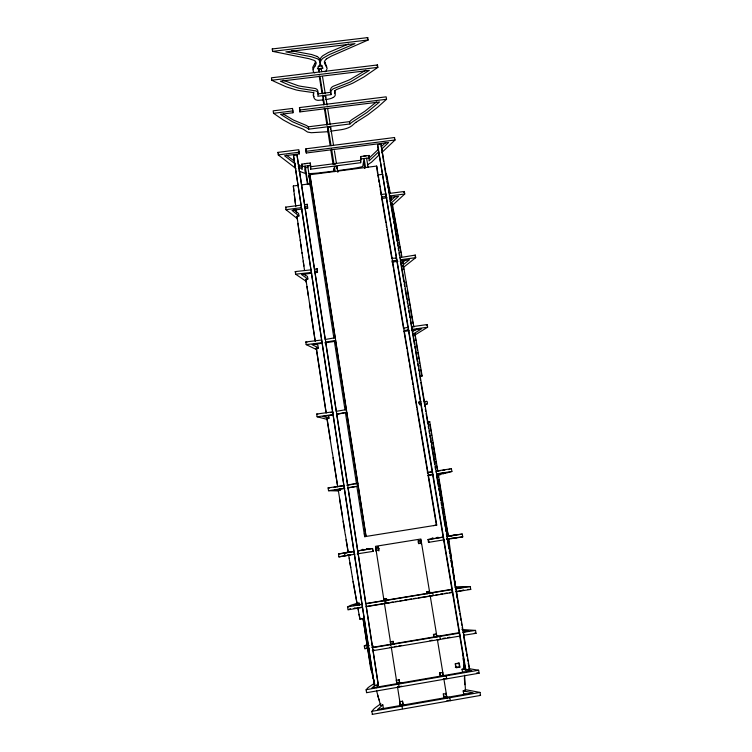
<?xml version="1.0" encoding="UTF-8"?>
<svg xmlns="http://www.w3.org/2000/svg" width="752" height="752" viewBox="0 0 752 752"><rect width="100%" height="100%" fill="white"/><g stroke="black" fill="none" stroke-linecap="round" stroke-linejoin="round"><path stroke-width="1.13" d="M310.802 269.874L295.235 271.585L295.63 274.198L306.412 281.511M311.196 272.478L295.63 274.198M314.496 269.366L317.137 268.577L317.504 272.384L315.229 272.694M314.891 271.961L317.532 271.181M318.839 71.487L318.876 69.475L321.33 69.175L321.724 71.656M313.847 92.082L313.161 95.297L313.979 96.707M317.137 268.577L317.504 272.384M327.092 105.158L325.644 96.077L323.172 96.378L322.787 99.941A14.42 6.251 -9 0 1 321.922 100.035A15.294 6.636 -9 0 1 320.719 100.129C314.28 101.313 313.189 97.986 313.631 93.088A6.138 2.67 -8.6 0 0 312.578 92.487L301.608 90.936A49.106 22.457 -9.2 0 1 296.025 89.92L286.089 86.771L273.972 81.319L271.829 80.238L271.453 77.804L377.466 64.954L377.88 67.36L364.147 76.826L353.233 82.917A50.036 22.908 -9.2 0 1 346.992 85.512L336.511 89.544A6.119 2.651 -9.6 0 0 335.42 90.409L334.847 91.988A8.93 3.873 -9.1 0 1 334.518 93.643M365.867 70.115L350.366 79.374A44.678 20.539 -9.2 0 1 345.215 81.554L333.08 86.339A10.274 4.474 -9.6 0 0 331.265 87.796L330.241 90.052L331.04 94.639L317.795 96.265L318.359 93.887L317.682 92.101A10.349 4.503 -8.6 0 0 315.718 90.86L304.259 89.121A45.618 20.877 -9.3 0 1 298.61 88.125L290.037 85.427L280.383 81.188L369.335 70.378L350.752 81.742A44.697 20.445 -9.2 0 1 345.61 83.914L333.465 88.689A10.274 4.456 -9.6 0 0 331.651 90.137L330.636 92.167L331.04 94.639M325.578 97.873L325.644 96.077M355.969 122.313L367.878 114.746L377.654 107.207L386.556 99.273L386.143 96.829L299.465 107.583L299.888 111.898L379.506 101.99L366.957 112.443L352.65 121.768A29.629 11.684 -10.3 0 0 350 123.967L308.743 129.156A29.873 11.863 -7.8 0 0 306.252 127.596L292.462 121.758L280.534 114.304L292.932 112.762L292.481 108.448L273.155 110.845L273.531 113.308L283.25 119.953L291.757 124.55L302.793 129.006A25.728 10.218 -7.8 0 1 304.945 130.331L307.559 132.061L311.3 132.719L326.829 131.769L327.9 131.628L328.135 127.445L330.617 127.135L333.559 145.465M330.513 129.259L330.617 127.135M321.527 340.017L305.801 341.953L306.196 344.623L316.959 349.793M321.931 342.677L306.196 344.623M308.574 173.599A22.598 8.272 -8.6 0 0 310.642 173.552A50.093 18.819 -8.8 0 0 317.852 173.026L334.085 171.118L334.424 166.765L336.915 166.436L337.855 172.311M336.764 168.655L336.915 166.436M325.259 339.481L335.138 337.742L309.946 175.677M325.663 342.141L335.552 340.412L335.467 341.088L332.788 341.699L324.751 342.856M298.13 163.908L301.881 167.151L301.815 164.105L310.266 163.015L310.642 169.172L360.659 162.705L360.763 156.519L369.129 155.438L369.063 160.919L378.641 151.866M360.659 162.705L360.763 156.519M368.818 157.506L369.129 155.438M332.506 411.889L316.695 414.042L317.109 416.777L327.618 419.513M408.289 329.677L465.422 669.741L469.633 669.43L381.038 144.299L377.56 144.741L407.894 327.364M332.929 414.615L317.109 416.777M333.869 338.062L309.965 183.808L309.946 174.718L376.677 166.06L377.504 173.007M381.038 144.299L383.586 161.52M326.744 66.843L325.146 62.867M336.285 411.325L346.296 409.614L346.174 410.075M336.699 414.051L346.719 412.35L336.934 414.39M381.245 195.05L381.349 194.495L385.626 193.931L385.936 196.986M381.659 197.569L381.772 197.024L386.049 196.46M385.513 194.467L385.626 193.931M389.536 196.507L389.235 193.461L404.332 191.469L404.764 193.988L392.121 205.597M392.121 204.459L392.337 203.566L390.382 203.82M315.003 66.129C313.509 67.971 311.657 71.562 314.759 72.888M396.21 258.133L392.018 258.284M317.72 93.051L317.964 91.133L317.306 89.761A10.349 4.521 -8.6 0 0 315.342 88.51L303.883 86.753A45.599 20.971 -9.3 0 1 298.243 85.747L283.015 80.191M396.642 260.709L396.342 257.692M399.848 257.626L415.283 255.088L415.724 257.663L403.335 267.477M403.288 266.556L403.533 265.813L401.559 266.086L409.53 259.703L400.233 260.982M403.533 328.239L408.035 327.289L408.327 330.269M412.011 329.743L411.72 326.763L427.192 324.544L427.644 327.186L414.822 335.082M338.193 490.642L340.355 490.163L340.073 488.339M343.767 485.548L328.098 487.898L328.521 490.708L337.037 490.906M314.637 63.817L312.747 67.323L313.189 69.663M344.2 488.349L328.521 490.708M347.584 484.955L357.736 483.282L354.859 483.921M318.745 66.552L317.748 68.112A19.966 9.099 -9.6 0 0 317.391 68.799L322.834 68.141M348.016 487.757L358.168 486.083L365.951 536.439M419.682 376.611L422.107 375.859L415.029 333.832M420.941 401.587L418.789 402.245L420.65 401.963M419.531 404.614L421.402 404.332L419.531 404.614L419.071 401.869M358.084 486.187L348.317 487.86M380.813 703.571C377.664 706.551 369.693 710.161 372.466 713.996M437.833 471.1L429.721 421.609L427.305 422.248M394.48 137.672L395.063 139.975L381.537 152.788M404.332 191.469L403.486 192.324M368.884 158.324L378.679 149.056M385.673 142.532L381.095 146.875M374.534 683.154C371.573 685.692 363.799 688.813 366.816 692.338M395.185 196.629L389.968 201.357M381.499 149.31L388.605 142.485L306.271 153.004L305.867 148.821L394.64 137.503M415.283 255.088L414.446 255.821M379.234 154.799L371.507 162.225L367.324 164.895M376.479 101.924L365.077 111.136L352.265 119.418A29.619 11.741 -10.3 0 0 349.614 121.627L308.376 126.806A29.864 11.929 -7.8 0 0 305.885 125.236L293.515 120.085L283.344 114.069M390.683 203.566L398.551 196.263L389.442 197.475M381.217 709.54L381.96 708.91M406.183 259.6L401.136 263.567L403.11 263.294M382.204 708.722L383.285 707.867L382.834 704.925L380.521 705.329L380.239 704.398M326.603 58.806L331.594 55.996L368.151 39.988L367.747 37.6L272.233 48.955L272.591 51.362L309.044 58.703L313.96 60.32A11.788 5.471 -8.6 0 1 315.887 62.745L315.915 62.942M382.834 704.925L377.56 709.512L473.13 692.808L463.176 690.909L463.664 693.823L467.387 694.472M375.032 685.382L371.864 687.986L471.777 670.709L462.038 669.242L462.518 672.128L465.206 672.495M376.395 65.734L377.466 64.954M376.282 687.723L377.532 686.82L377.241 684.875M427.192 324.544L426.328 325.137M427.653 472.482L432.297 471.673L432.569 474.559M416.777 329.019L412.651 331.519M368.602 648.525L367.841 648.938L367.512 648.337L363.028 618.482L359.917 618.999L359.005 614.29M367.408 644.332L364.297 645.93L364.739 648.807L367.512 648.337M368.16 645.648L364.297 645.93M366.534 647.867L365.886 648.205M367.267 37.826L367.747 37.6M357.294 603.01C354.192 604.852 344.924 605.51 348.42 609.59M349.257 609.214L350.46 608.678M348.496 44.011L328.304 52.537L322.805 55.751A15.933 7.417 -9.6 0 0 320.07 59.709M355.019 608.011L353.891 608.509L361.853 607.193M418.892 403.392L420.565 402.696M426.863 404.134C428.302 403.232 426.91 400.13 425.237 401.991M424.589 405.055L426.064 404.454M359.484 605.181L359.193 603.283L353.459 605.604L362.539 604.1M451.322 468.74L451.99 471.448L436.536 473.863M449.856 469.163L448.465 469.568M443.605 470.348L444.958 469.953L442.749 470.301M451.792 471.504L446.331 473.036M444.065 473.093L445.428 472.717L436.602 474.089M442.796 473.45L439.882 474.249M444.545 473.525L445.128 473.365M438.303 474.672L438.82 474.54M442.89 473.976L443.426 473.826M440.869 474.512L437.401 475.414M364.231 533.892L365.51 533.6M348.655 551.968L338.485 554.027L338.917 556.903L342.386 556.132M347.255 555.343L344.895 555.86L344.463 553.011L350.272 551.818L348.063 552.147M347.621 555.267L350.695 554.619L348.486 554.929M343.156 555.963L345.948 555.38M347.762 555.004L349.323 554.685M356.862 486.384L364.664 536.665L366.102 536.411L309.946 174.718M403.128 704.445L400.083 704.502L400.337 704.934L403.128 704.445L402.649 701.4L399.613 701.456M443.652 696.888L446.801 696.822L444.018 697.301L443.285 694.641M371.629 711.383L480.039 692.423L480.547 695.412L372.09 714.4M449.132 700.488L446.914 700.46M362.502 607.738L374.383 685.457L378.397 685.194L297.012 155.044L293.487 155.495L362.464 607.419L347.894 609.834M399.763 683.032L396.736 683.136L399.763 683.032L399.049 679.639L399.603 683.192M440.531 675.982L443.295 675.503L440.174 675.625L440.531 675.982L439.685 672.617L440.07 675.005M365.951 689.725L478.62 670.239L479.127 673.2L366.403 692.724M399.914 686.557L401.812 686.228M445.541 678.652L443.332 678.671M443.163 693.861L446.303 693.786M463.176 690.909L465.46 690.515L464.623 675.23M457.028 663.273L459.265 663.273L459.914 667.118L456.229 667.757L455.195 663.584M455.59 663.913L459.265 663.273M459.914 667.118L455.834 667.428L455.355 664.542M399.293 680.005L396.266 680.118M440.033 672.965L442.806 672.495L442.439 672.147M462.038 669.242L464.285 668.848L463.157 653.732M374.383 685.457L378.397 685.194M369.288 645.526L367.324 645.865L363.028 618.482M390.467 641.945L393.24 641.475L393.71 644.464M433.415 634.368L436.16 633.908M371.845 647.472L459.641 632.592M463.044 632.018L468.712 631.05L462.687 630.608M373.02 650.649L459.923 636.07L459.434 633.146L372.569 647.698M463.044 632.347L475.546 630.411L476.044 633.334L463.542 635.271M372.296 650.414L374.195 650.095M389.705 647.463L392.008 647.068M394.311 646.682L396.605 646.288M398.908 645.902L401.211 645.507M429.994 640.619L432.297 640.234M443.107 638.392L445.381 638.006M447.647 637.621L449.922 637.235M437.194 639.67C442.27 641.174 440.381 634.011 436.414 636.53M390.25 641.682L393.24 641.475M433.481 525.639L436.743 525.093L376.677 166.06M362.21 549.468L363.047 549.336M367.531 606.253L384.582 603.414M385.72 603.226C395.919 603.066 378.049 603.837 388.079 599.87M390.824 602.38L393.108 602.004M395.402 601.619L397.686 601.243M399.979 600.857L402.273 600.481M404.557 600.096L406.851 599.72M409.135 599.344L411.429 598.959M413.722 598.583L416.006 598.197M418.3 597.821L430.022 596.035M435.906 594.898L438.153 594.522M440.39 594.146L442.637 593.779M444.883 593.403L447.12 593.027M449.367 592.661L451.614 592.285M456.097 591.542L463.946 590.235L462.64 590.245M430.952 595.875C435.173 596.75 432.541 590.235 429.279 593.037M451.877 589.493L452.591 592.444L366.271 606.667M456.201 591.73L470.743 589.427L470.254 586.551L455.139 586.945M359.917 618.999L363.169 618.68M384.488 598.855L386.528 598.695L386.838 600.66M426.459 591.899L429.514 591.57L426.779 592.031L427.098 593.986M353.055 581.446L356.984 603.471L359.042 603.132M386.528 598.695L383.576 599.006M356.927 603.48L359.193 603.283M365.951 603.536L452.253 589.23M455.618 588.666L463.467 587.368L455.148 587.556M347.452 606.911L361.938 604.401M452.112 589.559L365.82 603.762M470.254 586.551L455.712 588.854M366.346 548.875L368.593 548.509M375.53 547.653L378.444 547.221L378.895 550.116L376.16 550.558M375.709 547.663L378.444 547.221M418.385 540.773L421.092 540.34L418.093 540.791L418.563 543.668L421.27 543.226M344.463 553.011L353.412 551.564M357.886 550.84L372.428 548.499L373.152 551.366L357.209 553.876M428.01 539.532L428.546 539.504L429.016 542.342L428.48 542.361L428.01 539.532L442.947 537.116M447.543 536.383L455.58 535.086L447.308 536.195M338.485 554.027L353.919 551.536M357.783 550.915L372.71 548.509M428.546 539.504L443.295 537.116L443.558 539.964M446.867 539.391L462.753 536.89L462.264 534.061L447.102 536.505L447.365 539.353M375.765 549.101L379.158 548.556M418.328 542.23L421.035 541.788M446.726 539.099L448.794 538.77M338.917 556.903L354.972 554.233M428.48 542.361L444.573 539.757M364.664 536.665L436.743 525.093M451.51 468.684L436.066 471.09L436.376 472.933M344.425 485.613L334.048 487.23L334.913 487.277M346.738 485.247L353.656 484.175M427.305 472.707L431.714 472.012M437.232 471.156L440.55 470.639M428.302 475.151L432.767 474.446M344.858 488.396L334.471 490.022L340.355 490.163M427.766 475.471L433.284 474.606M436.47 475.161L438.519 474.841L438.444 477.144M427.606 421.928L429.721 421.609M433.171 538.065L432.024 538.235M330.73 412.538L333.042 412.19M333.456 414.907L323.04 416.467L329.056 418.121L328.652 415.452M424.1 401.718L426.901 401.305M329.056 418.121L326.96 418.779L332.375 453.136M424.551 404.35L427.352 403.927M419.964 376.169L422.107 375.859M315.53 344.068L317.88 345.149L318.275 347.762L316.244 348.054L316.235 348.59L318.228 348.298M404.115 330.56L408.477 329.931M412.162 329.404L427.644 327.186M322.448 343.185L312.118 344.67L318.275 347.762M403.702 331.51L409.21 330.72M411.419 330.401L421.346 328.972L413.092 334.104L415.085 333.813L415.095 336.388M436.536 537.567L438.134 537.342M396.774 260.267L392.45 260.869L392.093 262.11L397.911 261.311M415.724 257.663L400.421 259.769L399.979 257.193M311.798 273.173L301.533 274.583L307.878 279.03L307.493 276.482L303.855 274.066M307.878 279.03L305.867 279.312L305.885 280.026M447.722 536.016L462.264 534.061M436.48 537.68L438.143 537.445M297.425 218.71L285.995 209.695L285.61 207.138L300.969 205.117L300.988 205.634M305.406 208.595L307.643 208.304L307.239 204.29L304.626 204.629L304.635 205.146M285.995 209.695L301.355 207.655L301.373 208.172M307.624 206.828L305.021 207.176L305.03 207.693M389.658 195.981L404.764 193.988M302.06 209.037L292.02 210.372L298.967 215.974L298.591 213.483L293.637 209.601M381.471 198.528L387.158 197.776M297.454 219.998L296.984 216.238L298.967 215.974M337.516 170.676L352.867 168.504A49.97 18.725 -9.5 0 0 360.02 167.179A22.522 8.225 -9.6 0 0 362.718 166.512L364.09 158.578L365.622 167.846M293.853 191.008L293.336 185.979L297.989 185.368M301.477 184.917L309.617 183.855M378.228 174.906L382.881 174.304M450.852 538.413L453.409 538.084M447.28 539.024L448.784 538.836M298.243 166.126L302.201 169.501L302.182 166.512L310.642 165.421L310.266 163.015M361.148 158.907L369.533 157.826M310.275 166.784L360.264 160.336M305.115 167.856L307.747 167.517L307.69 165.854L310.162 181.796M335.693 164.077L334.029 164.293L331.576 148.999M455.11 537.859L462.753 536.89M450.974 538.545L454.706 538.075M330.777 131.271C338.381 129.645 347.866 130.246 353.684 124.193A25.521 10.058 -10.3 0 1 355.94 122.313M295.921 168.504L278.353 155.025L277.836 152.393L298.835 149.714L299.268 153.906L284.566 155.777L295.122 163.861M278.212 154.893L299.221 152.214M306.271 153.004L306.252 151.312L395.063 139.975M455.383 537.99L456.06 537.906M273.531 113.308L292.857 110.901M299.888 111.898L299.841 110.036L386.556 99.273M317.429 93.944L330.664 92.317M318.096 66.42L322.486 65.885M271.829 80.238L377.88 67.36M272.591 51.362L368.151 39.988M448.333 536.007L446.312 525.939M431.949 538.385L432.795 538.329M338.72 490.896L337.629 490.906M467.575 589.446L470.743 589.427M455.298 667.146L456.906 667.231A48.786 6.947 -9.1 0 1 457.686 667.306L458.532 667.4M461.963 629.509L475.546 630.411M329.583 487.992L328.098 487.898M373.152 551.366L372.428 548.499M474.38 633.175L476.044 633.334M463.514 668.002L465.77 668.265M468.881 668.65L478.62 670.239M465.046 689.593L479.945 692.404M476.89 672.777L479.127 673.2M291.569 50.798L311.648 54.529L317.062 56.438M479.748 695.215L480.547 695.412M272.233 48.955L272.703 49.068M455.524 587.143L448.7 538.78M317.776 414.418L316.695 414.042M306.91 342.621L305.801 341.953M294.38 161.172L286.465 155.213M298.986 171.118L305.199 173.43L305.152 166.173L307.972 184.4M469.633 669.43L468.214 663.302M295.884 272.121L295.235 271.585M278.663 153.126L277.836 152.393M286.315 207.806L285.61 207.138M442.853 675.71L445.992 675.531L446.801 678.802M450.081 700.328L450.41 700.685L449.583 697.339L446.425 697.48M325.522 65.17L327.148 68.263L326.199 70.838A6.007 2.745 -9.1 0 1 324.977 71.825M401.136 682.929L398.494 683.737L399.171 687.055M373.744 647.152L372.428 645.056L372.729 646.974M404.576 704.793L401.935 705.667L402.405 708.666M368.706 648.346L369.157 651.298M380.568 705.31L377.589 694.857M379.083 700.056L376.489 690.486M374.684 683.897L372.607 675.813M373.998 680.936L370.473 667.259L367.625 648.581M334.48 90.597L335.223 94.31A8.939 3.854 -9.1 0 1 333.333 97.431M371.582 671.404L367.775 648.854M387.017 178.826L386.368 173.844L390.269 193.151M388.662 186.928L389.47 190.989M390.861 196.216L391.632 200.173M390.664 197.099L391.059 199.139M360.048 619.197L358.121 609.581M392.281 203.585L401.812 256.188M392.262 205.409L392.619 207.317M393.005 209.366L393.39 211.415M393.578 212.44L394.161 215.514M357.839 607.56L358.243 609.759M394.349 216.548L394.913 219.631M395.101 220.656L395.674 223.748M357.106 603.63L352.256 576.784M395.862 224.782L396.417 227.875M396.605 228.909L397.169 232.001M397.357 233.035L397.911 236.137M398.099 237.181L398.645 240.283M399.021 242.36L399.387 244.438M399.754 246.515L400.12 248.592M400.487 250.679L400.844 252.757M401.211 254.843L401.577 256.93M402.536 260.38L403.044 263.313M403.476 265.832L413.901 327.176M403.41 267.524L403.749 269.479M405.911 282.085L406.625 286.305M351.457 572.122L352.368 576.869M407.34 290.526L408.421 296.871M408.778 298.986L409.135 301.11M409.492 303.235L409.859 305.359M410.216 307.474L410.752 310.67M410.93 311.732L411.476 314.928M411.654 315.99L412.19 319.196M412.557 321.33L412.914 323.463M415.452 338.456L415.809 340.609M416.176 342.762L416.721 345.986M416.899 347.067L417.445 350.3M417.811 352.462L418.168 354.615M456.107 589.888L456.436 591.805M463.298 632.488L463.787 635.421M383.971 163.833L386.509 178.863M386.895 181.176L387.289 183.488M387.675 185.8L388.07 188.113M388.455 190.425L388.85 192.738M389.433 196.206L393.334 219.33M393.719 221.643L394.114 223.955M394.499 226.267L397.037 241.298M397.432 243.61L397.817 245.923M398.212 248.235L398.598 250.548M398.992 252.86L399.378 255.172M400.355 260.953L403.862 281.765M404.256 284.077L404.642 286.39M405.037 288.702L406.785 299.108M407.18 301.42L407.565 303.733M407.96 306.045L408.345 308.358M408.74 310.67L409.126 312.982M409.52 315.295L409.906 317.607M410.301 319.92L411.466 326.857M411.861 329.16L414.39 344.19M414.784 346.503L415.17 348.815M415.565 351.128L417.313 361.533M417.708 363.846L418.093 366.158M418.488 368.471L418.873 370.783M419.268 373.095L419.654 375.408M420.048 377.72L420.434 380.033M420.829 382.345L424.918 406.625M425.312 408.938L425.698 411.25M426.093 413.562L427.85 423.968M428.236 426.281L428.631 428.593M429.016 430.905L429.411 433.218M429.796 435.53L430.191 437.843M430.576 440.155L430.971 442.467M431.357 444.78L434.675 464.435M435.06 466.748L435.455 469.06M436.621 475.997L438.378 486.403M438.764 488.715L439.159 491.028M439.544 493.34L439.939 495.653M440.324 497.965L440.719 500.277M441.104 502.59L441.499 504.902M441.885 507.215L445.203 526.87M445.588 529.182L445.983 531.495M446.368 533.807L446.763 536.12M447.149 538.432L448.906 548.838M449.292 551.15L449.687 553.463M450.072 555.775L450.467 558.087M450.852 560.4L451.247 562.712M451.632 565.025L452.027 567.337M452.413 569.649L455.731 589.305M456.116 591.617L456.511 593.93M456.896 596.242L457.291 598.554M457.677 600.867L459.434 611.273M459.829 613.585L460.215 615.897M460.609 618.21L460.995 620.522M461.39 622.835L461.775 625.147M462.17 627.459L462.555 629.772M463.533 635.553L466.259 651.74M466.654 654.052L467.039 656.364M467.434 658.677L467.819 660.989M351.569 572.187L349.887 562.806M418.535 356.777L418.902 358.939M419.259 361.101L419.625 363.272M419.992 365.434L420.359 367.606M420.716 369.777L421.816 376.301M377.56 144.741L465.855 670.088M377.861 175.131L378.284 177.632M378.632 179.747L379.055 182.257M379.412 184.372L379.826 186.891M380.183 188.987L381.179 194.984M381.574 197.297L385.823 222.742M386.171 224.801L386.603 227.377M386.942 229.426L391.82 258.603M392.159 260.615L393.371 267.853M393.7 269.855L403.561 328.765M404.134 332.234L406.907 348.825M407.227 350.714L409.163 362.267M409.426 363.865L412.134 380.061M412.444 381.903L412.904 384.686M413.215 386.528L413.685 389.31M413.985 391.153L416.693 407.321M416.965 408.975L420.453 429.796M420.753 431.582L427.7 473.168M428.189 476.063L436.395 525.15M458.861 662.954L459.5 666.789M350.78 567.516L349.116 558.163M366.196 155.767L363.686 156.087M366.609 158.258L368.142 167.517M363.526 161.567L364.673 168.504M348.58 554.92L349.219 558.2M429.843 424.589L430.21 426.798M430.576 429.016L430.943 431.234M431.3 433.453L431.667 435.671M432.033 437.899L432.4 440.117M432.767 442.345L433.133 444.573M433.5 446.801L434.045 450.157M434.224 451.266L434.778 454.622M434.957 455.74L435.502 459.096M429.787 593.234L420.876 539.005L375.502 546.319L384.037 600.82M430.163 595.537L436.987 637.076M437.363 639.379L443.238 675.146M443.812 678.605L447.064 698.401M420.735 539.945L421.411 544.1M429.148 591.175L429.561 593.732M436.188 634.058L436.574 636.436M442.458 672.222L443.041 675.785M445.889 693.165L446.462 696.643M433.754 634.613L434.242 637.583M443.52 694.275L444.018 697.301M349.605 121.627L349.981 123.967M433.453 634.594L433.904 637.339M319.196 75.849L322.016 93.229M348.223 552.147L345.431 535.001M348.12 552.137L346.08 539.645M438.444 474.86L448.267 536.007M438.801 479.325L439.168 481.581M439.535 483.837L440.08 487.23M440.268 488.358L440.813 491.761M441.001 492.889L441.546 496.292M441.734 497.429L442.289 500.832M435.869 461.343L436.235 463.58M436.602 465.826L436.968 468.073M444.855 516.784L445.212 519.068M442.467 501.969L443.022 505.382M443.389 507.656L443.755 509.931M444.122 512.215L444.488 514.5M322.561 76.864L325.249 93.662M327.599 108.316L330.222 124.691M334.414 150.814L336.388 163.165M344.689 530.386L339.49 498.36M345.337 535.029L343.128 521.23M445.579 521.352L445.945 523.646M318.876 69.475L319.271 71.957M320.098 77.165L322.787 93.972M323.172 96.378L324.291 103.362M325.127 108.626L327.665 124.494M328.135 127.445L331.068 145.785M334.424 166.765L335.185 171.55M327.656 127.144L328.051 129.57M327.994 129.523L327.618 127.191L327.9 131.628M333.709 168.768L334.085 171.118M333.944 169.933L334.217 171.644M338.344 490.483L342.48 516.568M333.033 164.143L330.842 150.212M378.256 547.212L378.848 550.981M386.312 598.526L386.678 600.848M393.014 641.212L393.484 644.191M402.395 700.977L402.884 704.069M384.394 603.142L390.927 644.887M391.294 647.209L397.103 684.311M397.47 686.632L400.374 705.188M375.69 548.631L376.122 551.423M390.288 641.907L390.833 645.395M396.285 680.193L396.83 683.671M399.735 702.236L400.12 704.746M332.431 452.892L337.413 484.561M333.07 457.63L337.676 486.845M448.502 539.88L448.831 542.023M330.006 144.845L327.496 128.705M323.031 99.753L323.839 104.97M308.376 126.806L308.743 129.156M299.465 107.583L299.841 110.036M305.867 148.821L306.252 151.312M335.495 340.261L346.324 410M346.634 412.04L357.849 484.241M307.305 163.344L304.767 163.673M308.715 175.733L309.072 178.055M334.414 341.54L345.008 409.906M345.365 412.228L356.504 484.062M330.325 439.412L327.064 418.432M326.998 125.471L324.338 108.194M305.124 169.097L307.455 184.184M301.815 164.105L302.182 166.512M292.932 112.762L292.481 108.448M298.882 151.415L299.268 153.906M307.643 208.304L307.239 204.29M304.522 204.751L297.012 155.044M304.88 207.073L325.165 339.255M325.522 341.577L336.2 411.147M336.558 413.468L347.593 485.36M347.95 487.681L357.557 550.295M357.914 552.617L365.745 603.63M366.102 605.952L372.503 647.698M372.86 650.019L378.2 684.799M326.171 412.651L316.301 348.054M326.133 412.998L316.282 348.571M450.251 551.263L450.956 555.897M293.487 155.495L374.562 685.852M315.276 341.323L309.561 303.62M315.097 340.778L306.995 286.54M308.282 295.715L305.923 279.312M451.651 560.541L451.999 562.863M305.932 279.998L306.374 282.968M452.347 565.184L452.751 567.986M305.105 273.803L305.397 275.777M453.024 569.847L453.569 573.579M303.253 261.104L304.504 270.269M303.883 266.058L302.642 256.893M302.041 252.672L302.661 257.626M453.832 575.449L454.236 578.25M300.847 244.268L302.06 253.424M301.458 249.232L300.255 240.067M454.631 581.061L455.026 583.872M300.283 240.847L297.971 223.335M299.7 236.664L297.04 216.247M456.408 591.194L456.699 593.394M456.831 594.334L457.329 598.113M457.573 600.011L457.94 602.85M296.335 210.833L296.589 212.778M296.109 209.62L296.373 211.688M458.297 605.698L458.532 607.597M295.809 206.678L294.295 194.242M295.339 203.407L293.336 185.979M463.1 658.291L463.241 660.237M463.58 665.106L463.805 668.519M464.369 677.815L464.736 684.696M310.341 178.186L310.341 186.27M310.642 165.421L310.642 169.172M366.609 548.744A56.071 0.658 -9.1 0 1 367.737 548.556M325.795 99.565A14.41 6.251 -9.1 0 0 327.073 99.386A15.284 6.636 -9.1 0 0 327.863 99.245L330.137 98.719A7.323 3.149 -9.2 0 0 333.23 97.403M315.605 61.213A21.582 10.086 -8.2 0 1 314.58 63.807M325.221 62.839A23.218 10.81 -10 0 1 324.469 61.617M319.938 59.718A25.248 11.75 -9.9 0 0 320.249 62.087A25.258 11.694 -9.9 0 0 321.414 65.875L322.42 67.426A21.564 9.851 -8.5 0 1 322.834 68.141M319.873 59.728A27.542 12.878 -8.2 0 1 319.478 61.965M317.09 56.428A15.98 7.454 -8.6 0 1 319.656 59.756M316.019 62.933A21.592 10.039 -8.2 0 1 314.956 66.12M325.597 65.151A23.227 10.763 -10 0 1 324.385 61.72M324.582 61.702A11.759 5.443 -9.6 0 1 326.584 58.797M320.446 62.031A15.942 7.388 -9.6 0 1 323.153 58.092L329.273 54.623L354.982 43.644L285.863 51.888L311.441 56.757L317.438 58.778A15.98 7.426 -8.6 0 1 320.032 62.078M320.239 62.049A27.551 12.822 -8.2 0 1 318.669 66.552"/></g></svg>
